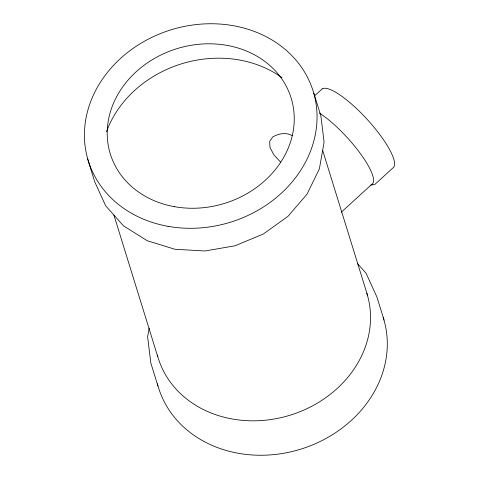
<?xml version="1.0" encoding="UTF-8"?>
<svg xmlns="http://www.w3.org/2000/svg" width="479" height="479" viewBox="0 0 479 479"><rect width="100%" height="100%" fill="white"/><g stroke="black" fill="none" stroke-linecap="round" stroke-linejoin="round"><path stroke-width="0.72" d="M149.149 328.157L147.616 336.803L150.819 362.992L157.902 385.888M314.493 95.962L322.145 88.974M341.228 212.239L371.932 184.217M370.794 185.038L374.853 184.421L392.9 167.949A53.091 13.25 47.6 0 0 368.626 120.983A53.091 13.25 47.6 0 0 322.122 88.944M292.274 135.689C286.173 132.012 278.616 133.593 272.755 136.922L269.665 141.479L269.988 147.49L273.707 154.555L280.574 162.183M357.633 263.743L366.07 273.222L376.979 297.172L384.068 320.068M313.811 93.112L320.9 116.008L324.097 142.197L319.373 168.847L307.051 194.133L287.963 216.334L263.42 233.95L235.087 245.769L204.892 250.99L174.895 249.26L147.137 240.686L123.516 225.854L105.643 205.778L94.734 181.828L87.651 158.932M322.66 150.376L367.543 295.363M113.906 215.065L157.681 356.478M319.445 113.05A50.966 12.717 47.6 0 1 359.915 152.951A50.966 12.717 47.6 0 1 371.955 184.247M366.83 293.274A109.218 93.417 -17.2 0 1 288.592 415.658A109.218 93.417 -17.2 0 1 157.369 355.041M106.464 131.833A109.218 93.417 -17.2 0 1 282.077 77.76M383.99 320.086A117.702 100.674 -17.2 0 1 297.297 450.17A117.702 100.674 -17.2 0 1 157.411 383.769M383.152 317.314A117.702 100.674 -17.2 0 1 383.793 319.391M174.242 206.641A94.632 80.945 -17.2 0 0 291.645 99.782A94.632 80.945 -17.2 0 0 136.305 71.652A94.632 80.945 -17.2 0 0 174.242 206.641M168.075 226.339A117.702 100.674 -17.2 0 0 313.739 93.136A117.702 100.674 -17.2 0 0 120.385 58.594A117.702 100.674 -17.2 0 0 168.075 226.339"/></g></svg>
